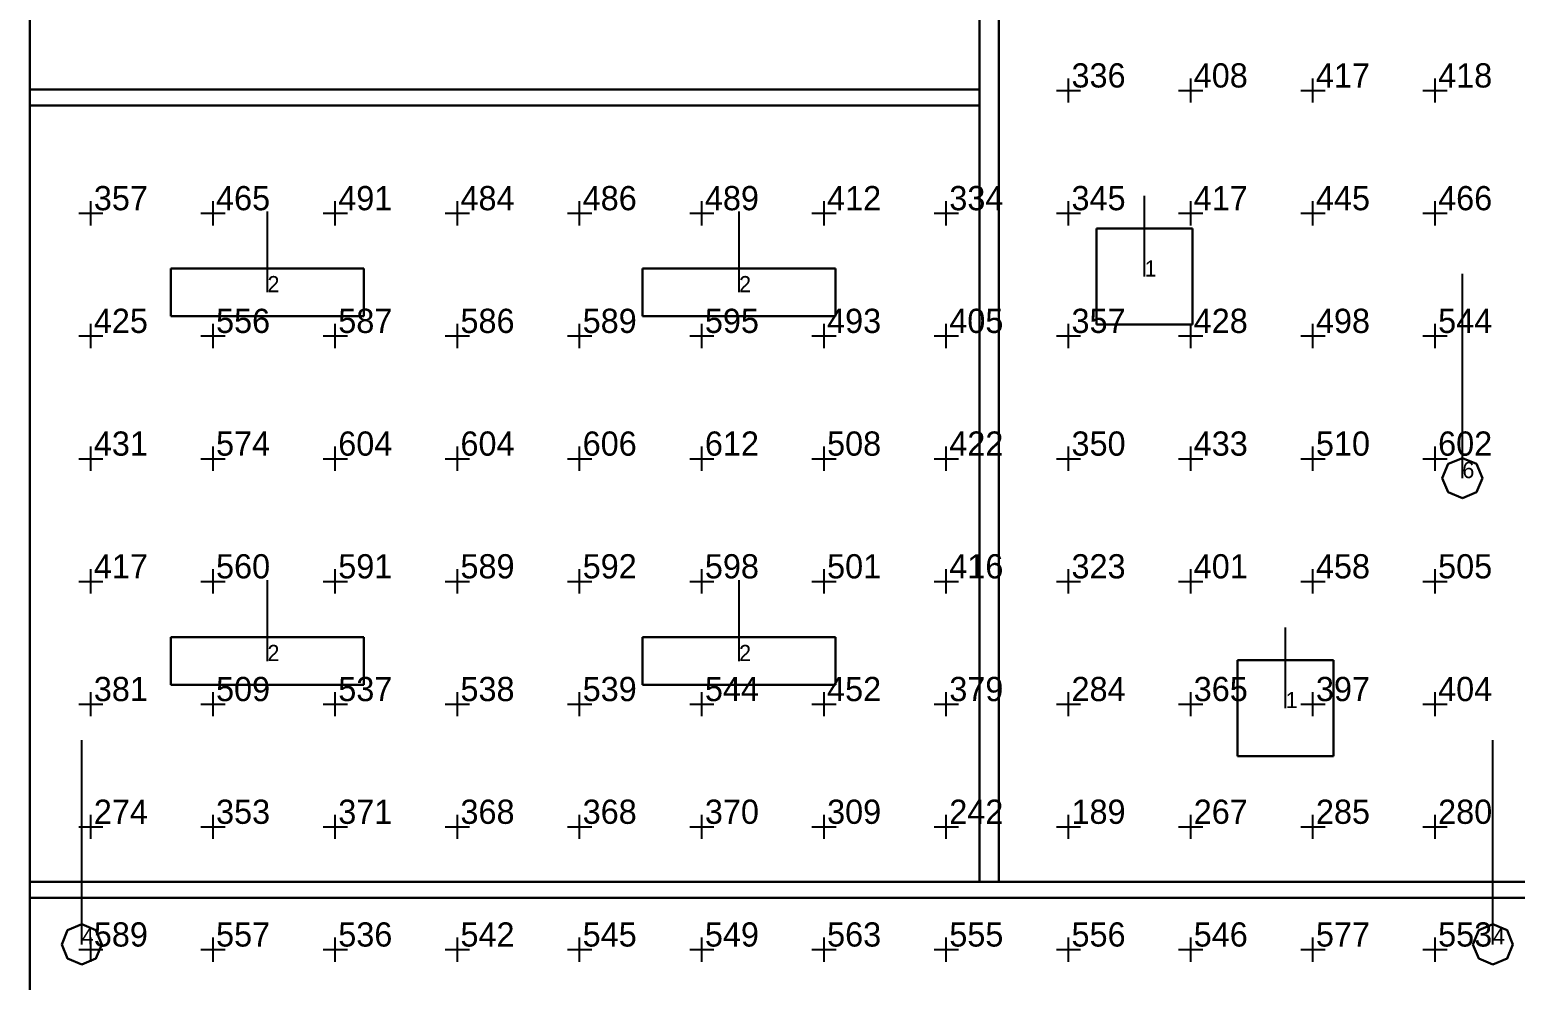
# Model space of a CAD drawing. Extents: x 0 to 48.5, y 0 to 23.7.
# Drawn here: x 0 to 9.2, y 3.99 to 9.88 of the extents above; entities that cross this region are included whole.
import ezdxf

# ---------------------------------------------------------------- set-up
doc = ezdxf.new("R2010")
doc.units = 0
doc.header["$MEASUREMENT"] = 0
for name, color, linetype in [('DLXFURN', 5, 'Continuous'), ('DLXLUM', 2, 'Continuous'), ('DLXLUMEX', 2, 'Continuous'), ('DLXSCENE', 7, 'Continuous'), ('DLXVAL', 3, 'Continuous')]:
    doc.layers.add(name, color=color, linetype=linetype)

# ---------------------------------------------------------------- blocks, each defined once
blk = doc.blocks.new('*U239')
at = {"color": 1}
blk.add_line((0, 0), (0, 1.265), dxfattribs=at)
for p, q in [((-0.0877, 0.0877), (0, 0.124)), ((0, 0.124), (-0.0877, 0.0877)), ((0, 0.124), (-0.0877, 0.0877)), ((-0.0877, 0.0877), (0, 0.124)), ((0, 0.124), (0.0877, 0.0877)), ((0.0877, 0.0877), (0, 0.124)), ((0.0877, 0.0877), (0, 0.124)), ((0, 0.124), (0, 0.124)), ((0, 0.124), (0.0877, 0.0877)), ((0, 0.124), (0, 0.124)), ((-0.124, 0), (-0.0877, 0.0877)), ((-0.0877, 0.0877), (-0.124, 0)), ((-0.0877, 0.0877), (-0.124, 0)), ((-0.124, 0), (-0.0877, 0.0877)), ((-0.0877, -0.0877), (-0.124, 0)), ((-0.124, 0), (-0.0877, -0.0877)), ((-0.124, 0), (-0.124, 0)), ((-0.124, 0), (-0.0877, -0.0877)), ((-0.0877, -0.0877), (-0.124, 0)), ((-0.124, 0), (-0.124, 0)), ((-0.0877, 0.0877), (-0.0877, 0.0877)), ((-0.0877, 0.0877), (-0.0877, 0.0877)), ((0.0877, 0.0877), (0.124, 0)), ((0.124, 0), (0.0877, 0.0877)), ((0.0877, 0.0877), (0.0877, 0.0877)), ((0.124, 0), (0.0877, 0.0877)), ((0.0877, 0.0877), (0.0877, 0.0877)), ((0.0877, 0.0877), (0.124, 0)), ((0.124, 0), (0.0877, -0.0877)), ((0.0877, -0.0877), (0.124, 0)), ((0.0877, -0.0877), (0.124, 0)), ((0.124, 0), (0.0877, -0.0877)), ((0.124, 0), (0.124, 0)), ((0.124, 0), (0.124, 0)), ((0, -0.124), (-0.0877, -0.0877)), ((-0.0877, -0.0877), (0, -0.124)), ((-0.0877, -0.0877), (-0.0877, -0.0877)), ((-0.0877, -0.0877), (0, -0.124)), ((0, -0.124), (-0.0877, -0.0877)), ((-0.0877, -0.0877), (-0.0877, -0.0877)), ((0.0877, -0.0877), (0, -0.124)), ((0, -0.124), (0.0877, -0.0877)), ((0, -0.124), (0.0877, -0.0877)), ((0.0877, -0.0877), (0, -0.124)), ((0.0877, -0.0877), (0.0877, -0.0877)), ((0.0877, -0.0877), (0.0877, -0.0877)), ((0, -0.124), (0, -0.124)), ((0, -0.124), (0, -0.124))]:
    blk.add_line(p, q)
at = {"layer": 'DLXLUMEX', "color": 7}
blk.add_text('4', height=0.1, dxfattribs=at).set_placement((0, 0))
blk = doc.blocks.new('*U241')
at = {"color": 1}
blk.add_line((0, 0), (0, 1.265), dxfattribs=at)
for p, q in [((-0.0877, 0.0877), (0, 0.124)), ((0, 0.124), (-0.0877, 0.0877)), ((0, 0.124), (-0.0877, 0.0877)), ((-0.0877, 0.0877), (0, 0.124)), ((0, 0.124), (0.0877, 0.0877)), ((0.0877, 0.0877), (0, 0.124)), ((0.0877, 0.0877), (0, 0.124)), ((0, 0.124), (0, 0.124)), ((0, 0.124), (0.0877, 0.0877)), ((0, 0.124), (0, 0.124)), ((-0.124, 0), (-0.0877, 0.0877)), ((-0.0877, 0.0877), (-0.124, 0)), ((-0.0877, 0.0877), (-0.124, 0)), ((-0.124, 0), (-0.0877, 0.0877)), ((-0.0877, -0.0877), (-0.124, 0)), ((-0.124, 0), (-0.0877, -0.0877)), ((-0.124, 0), (-0.124, 0)), ((-0.124, 0), (-0.0877, -0.0877)), ((-0.0877, -0.0877), (-0.124, 0)), ((-0.124, 0), (-0.124, 0)), ((-0.0877, 0.0877), (-0.0877, 0.0877)), ((-0.0877, 0.0877), (-0.0877, 0.0877)), ((0.0877, 0.0877), (0.124, 0)), ((0.124, 0), (0.0877, 0.0877)), ((0.0877, 0.0877), (0.0877, 0.0877)), ((0.124, 0), (0.0877, 0.0877)), ((0.0877, 0.0877), (0.0877, 0.0877)), ((0.0877, 0.0877), (0.124, 0)), ((0.124, 0), (0.0877, -0.0877)), ((0.0877, -0.0877), (0.124, 0)), ((0.0877, -0.0877), (0.124, 0)), ((0.124, 0), (0.0877, -0.0877)), ((0.124, 0), (0.124, 0)), ((0.124, 0), (0.124, 0)), ((0, -0.124), (-0.0877, -0.0877)), ((-0.0877, -0.0877), (0, -0.124)), ((-0.0877, -0.0877), (-0.0877, -0.0877)), ((-0.0877, -0.0877), (0, -0.124)), ((0, -0.124), (-0.0877, -0.0877)), ((-0.0877, -0.0877), (-0.0877, -0.0877)), ((0.0877, -0.0877), (0, -0.124)), ((0, -0.124), (0.0877, -0.0877)), ((0, -0.124), (0.0877, -0.0877)), ((0.0877, -0.0877), (0, -0.124)), ((0.0877, -0.0877), (0.0877, -0.0877)), ((0.0877, -0.0877), (0.0877, -0.0877)), ((0, -0.124), (0, -0.124)), ((0, -0.124), (0, -0.124))]:
    blk.add_line(p, q)
at = {"layer": 'DLXLUMEX', "color": 7}
blk.add_text('4', height=0.1, dxfattribs=at).set_placement((0, 0))
blk = doc.blocks.new('*U242')
at = {"color": 1}
blk.add_line((0, 0), (0, 0.5), dxfattribs=at)
for p, q in [((0.5975, 0.1475), (-0.5975, 0.1475)), ((-0.5975, 0.1475), (-0.5975, -0.1475)), ((-0.5975, 0.1475), (-0.5975, -0.1475)), ((-0.5975, -0.1475), (-0.5975, 0.1475)), ((-0.5975, 0.1475), (-0.5975, 0.1475)), ((-0.5975, 0.1475), (-0.5975, 0.1475)), ((-0.5975, 0.1475), (0.5975, 0.1475)), ((0.5975, 0.1475), (-0.5975, 0.1475)), ((-0.5975, -0.1475), (-0.5975, 0.1475)), ((-0.5975, 0.1475), (0.5975, 0.1475)), ((0.5975, -0.1475), (0.5975, 0.1475)), ((0.5975, 0.1475), (0.5975, 0.1475)), ((0.5975, -0.1475), (0.5975, 0.1475)), ((0.5975, 0.1475), (0.5975, 0.1475)), ((0.5975, 0.1475), (0.5975, -0.1475)), ((0.5975, 0.1475), (0.5975, -0.1475)), ((-0.5975, -0.1475), (0.5975, -0.1475)), ((-0.5975, -0.1475), (0.5975, -0.1475)), ((0.5975, -0.1475), (-0.5975, -0.1475)), ((-0.5975, -0.1475), (-0.5975, -0.1475)), ((-0.5975, -0.1475), (-0.5975, -0.1475)), ((0.5975, -0.1475), (-0.5975, -0.1475)), ((0.5975, -0.1475), (0.5975, -0.1475)), ((0.5975, -0.1475), (0.5975, -0.1475))]:
    blk.add_line(p, q)
at = {"layer": 'DLXLUMEX', "color": 7}
blk.add_text('2', height=0.1, dxfattribs=at).set_placement((0, 0))
blk = doc.blocks.new('*U243')
at = {"color": 1}
blk.add_line((0, 0), (0, 0.5), dxfattribs=at)
for p, q in [((0.5975, 0.1475), (-0.5975, 0.1475)), ((-0.5975, 0.1475), (-0.5975, -0.1475)), ((-0.5975, 0.1475), (-0.5975, -0.1475)), ((-0.5975, -0.1475), (-0.5975, 0.1475)), ((-0.5975, 0.1475), (-0.5975, 0.1475)), ((-0.5975, 0.1475), (-0.5975, 0.1475)), ((-0.5975, 0.1475), (0.5975, 0.1475)), ((0.5975, 0.1475), (-0.5975, 0.1475)), ((-0.5975, -0.1475), (-0.5975, 0.1475)), ((-0.5975, 0.1475), (0.5975, 0.1475)), ((0.5975, -0.1475), (0.5975, 0.1475)), ((0.5975, 0.1475), (0.5975, 0.1475)), ((0.5975, -0.1475), (0.5975, 0.1475)), ((0.5975, 0.1475), (0.5975, 0.1475)), ((0.5975, 0.1475), (0.5975, -0.1475)), ((0.5975, 0.1475), (0.5975, -0.1475)), ((-0.5975, -0.1475), (0.5975, -0.1475)), ((-0.5975, -0.1475), (0.5975, -0.1475)), ((0.5975, -0.1475), (-0.5975, -0.1475)), ((-0.5975, -0.1475), (-0.5975, -0.1475)), ((-0.5975, -0.1475), (-0.5975, -0.1475)), ((0.5975, -0.1475), (-0.5975, -0.1475)), ((0.5975, -0.1475), (0.5975, -0.1475)), ((0.5975, -0.1475), (0.5975, -0.1475))]:
    blk.add_line(p, q)
at = {"layer": 'DLXLUMEX', "color": 7}
blk.add_text('2', height=0.1, dxfattribs=at).set_placement((0, 0))
blk = doc.blocks.new('*U244')
at = {"color": 1}
blk.add_line((0, 0), (0, 0.5), dxfattribs=at)
for p, q in [((0.5975, 0.1475), (-0.5975, 0.1475)), ((-0.5975, 0.1475), (-0.5975, -0.1475)), ((-0.5975, 0.1475), (-0.5975, -0.1475)), ((-0.5975, -0.1475), (-0.5975, 0.1475)), ((-0.5975, 0.1475), (-0.5975, 0.1475)), ((0.5975, 0.1475), (-0.5975, 0.1475)), ((-0.5975, 0.1475), (-0.5975, 0.1475)), ((-0.5975, 0.1475), (0.5975, 0.1475)), ((-0.5975, -0.1475), (-0.5975, 0.1475)), ((-0.5975, 0.1475), (0.5975, 0.1475)), ((0.5975, -0.1475), (0.5975, 0.1475)), ((0.5975, 0.1475), (0.5975, 0.1475)), ((0.5975, -0.1475), (0.5975, 0.1475)), ((0.5975, 0.1475), (0.5975, 0.1475)), ((0.5975, 0.1475), (0.5975, -0.1475)), ((0.5975, 0.1475), (0.5975, -0.1475)), ((-0.5975, -0.1475), (0.5975, -0.1475)), ((-0.5975, -0.1475), (0.5975, -0.1475)), ((0.5975, -0.1475), (-0.5975, -0.1475)), ((-0.5975, -0.1475), (-0.5975, -0.1475)), ((-0.5975, -0.1475), (-0.5975, -0.1475)), ((0.5975, -0.1475), (-0.5975, -0.1475)), ((0.5975, -0.1475), (0.5975, -0.1475)), ((0.5975, -0.1475), (0.5975, -0.1475))]:
    blk.add_line(p, q)
at = {"layer": 'DLXLUMEX', "color": 7}
blk.add_text('2', height=0.1, dxfattribs=at).set_placement((0, 0))
blk = doc.blocks.new('*U245')
at = {"color": 1}
blk.add_line((0, 0), (0, 0.5), dxfattribs=at)
for p, q in [((0.5975, 0.1475), (-0.5975, 0.1475)), ((-0.5975, 0.1475), (-0.5975, -0.1475)), ((-0.5975, 0.1475), (-0.5975, -0.1475)), ((-0.5975, -0.1475), (-0.5975, 0.1475)), ((-0.5975, 0.1475), (-0.5975, 0.1475)), ((0.5975, 0.1475), (-0.5975, 0.1475)), ((-0.5975, 0.1475), (-0.5975, 0.1475)), ((-0.5975, 0.1475), (0.5975, 0.1475)), ((-0.5975, -0.1475), (-0.5975, 0.1475)), ((-0.5975, 0.1475), (0.5975, 0.1475)), ((0.5975, -0.1475), (0.5975, 0.1475)), ((0.5975, 0.1475), (0.5975, 0.1475)), ((0.5975, -0.1475), (0.5975, 0.1475)), ((0.5975, 0.1475), (0.5975, 0.1475)), ((0.5975, 0.1475), (0.5975, -0.1475)), ((0.5975, 0.1475), (0.5975, -0.1475)), ((-0.5975, -0.1475), (0.5975, -0.1475)), ((-0.5975, -0.1475), (0.5975, -0.1475)), ((0.5975, -0.1475), (-0.5975, -0.1475)), ((-0.5975, -0.1475), (-0.5975, -0.1475)), ((-0.5975, -0.1475), (-0.5975, -0.1475)), ((0.5975, -0.1475), (-0.5975, -0.1475)), ((0.5975, -0.1475), (0.5975, -0.1475)), ((0.5975, -0.1475), (0.5975, -0.1475))]:
    blk.add_line(p, q)
at = {"layer": 'DLXLUMEX', "color": 7}
blk.add_text('2', height=0.1, dxfattribs=at).set_placement((0, 0))
blk = doc.blocks.new('*U47')
at = {"color": 1}
blk.add_line((0, 0), (0, 0.5), dxfattribs=at)
for p, q in [((0.2975, 0.2975), (-0.2975, 0.2975)), ((-0.2975, 0.2975), (-0.2975, -0.2975)), ((-0.2975, 0.2975), (-0.2975, -0.2975)), ((-0.2975, -0.2975), (-0.2975, 0.2975)), ((-0.2975, 0.2975), (-0.2975, 0.2975)), ((0.2975, 0.2975), (-0.2975, 0.2975)), ((-0.2975, 0.2975), (-0.2975, 0.2975)), ((-0.2975, 0.2975), (0.2975, 0.2975)), ((-0.2975, -0.2975), (-0.2975, 0.2975)), ((-0.2975, 0.2975), (0.2975, 0.2975)), ((0.2975, -0.2975), (0.2975, 0.2975)), ((0.2975, 0.2975), (0.2975, 0.2975)), ((0.2975, -0.2975), (0.2975, 0.2975)), ((0.2975, 0.2975), (0.2975, 0.2975)), ((0.2975, 0.2975), (0.2975, -0.2975)), ((0.2975, 0.2975), (0.2975, -0.2975)), ((-0.2975, -0.2975), (0.2975, -0.2975)), ((-0.2975, -0.2975), (0.2975, -0.2975)), ((0.2975, -0.2975), (-0.2975, -0.2975)), ((-0.2975, -0.2975), (-0.2975, -0.2975)), ((-0.2975, -0.2975), (-0.2975, -0.2975)), ((0.2975, -0.2975), (-0.2975, -0.2975)), ((0.2975, -0.2975), (0.2975, -0.2975)), ((0.2975, -0.2975), (0.2975, -0.2975))]:
    blk.add_line(p, q)
at = {"layer": 'DLXLUMEX', "color": 7}
blk.add_text('1', height=0.1, dxfattribs=at).set_placement((0, 0))
blk = doc.blocks.new('*U60')
at = {"color": 1}
blk.add_line((0, 0), (0, 0.5), dxfattribs=at)
for p, q in [((0.2975, 0.2975), (-0.2975, 0.2975)), ((-0.2975, 0.2975), (-0.2975, -0.2975)), ((-0.2975, 0.2975), (-0.2975, -0.2975)), ((-0.2975, -0.2975), (-0.2975, 0.2975)), ((-0.2975, 0.2975), (-0.2975, 0.2975)), ((-0.2975, 0.2975), (-0.2975, 0.2975)), ((-0.2975, 0.2975), (0.2975, 0.2975)), ((0.2975, 0.2975), (-0.2975, 0.2975)), ((-0.2975, -0.2975), (-0.2975, 0.2975)), ((-0.2975, 0.2975), (0.2975, 0.2975)), ((0.2975, -0.2975), (0.2975, 0.2975)), ((0.2975, 0.2975), (0.2975, 0.2975)), ((0.2975, -0.2975), (0.2975, 0.2975)), ((0.2975, 0.2975), (0.2975, 0.2975)), ((0.2975, 0.2975), (0.2975, -0.2975)), ((0.2975, 0.2975), (0.2975, -0.2975)), ((-0.2975, -0.2975), (0.2975, -0.2975)), ((-0.2975, -0.2975), (0.2975, -0.2975)), ((0.2975, -0.2975), (-0.2975, -0.2975)), ((-0.2975, -0.2975), (-0.2975, -0.2975)), ((-0.2975, -0.2975), (-0.2975, -0.2975)), ((0.2975, -0.2975), (-0.2975, -0.2975)), ((0.2975, -0.2975), (0.2975, -0.2975)), ((0.2975, -0.2975), (0.2975, -0.2975))]:
    blk.add_line(p, q)
at = {"layer": 'DLXLUMEX', "color": 7}
blk.add_text('1', height=0.1, dxfattribs=at).set_placement((0, 0))
blk = doc.blocks.new('*U81')
at = {"color": 1}
blk.add_line((0, 0), (0, 1.265), dxfattribs=at)
for p, q in [((-0.0877, 0.0877), (0, 0.124)), ((0, 0.124), (-0.0877, 0.0877)), ((0, 0.124), (-0.0877, 0.0877)), ((-0.0877, 0.0877), (0, 0.124)), ((0, 0.124), (0.0877, 0.0877)), ((0.0877, 0.0877), (0, 0.124)), ((0.0877, 0.0877), (0, 0.124)), ((0, 0.124), (0, 0.124)), ((0, 0.124), (0.0877, 0.0877)), ((0, 0.124), (0, 0.124)), ((-0.124, 0), (-0.0877, 0.0877)), ((-0.0877, 0.0877), (-0.124, 0)), ((-0.0877, 0.0877), (-0.124, 0)), ((-0.124, 0), (-0.0877, 0.0877)), ((-0.0877, -0.0877), (-0.124, 0)), ((-0.124, 0), (-0.0877, -0.0877)), ((-0.124, 0), (-0.124, 0)), ((-0.124, 0), (-0.0877, -0.0877)), ((-0.0877, -0.0877), (-0.124, 0)), ((-0.124, 0), (-0.124, 0)), ((-0.0877, 0.0877), (-0.0877, 0.0877)), ((-0.0877, 0.0877), (-0.0877, 0.0877)), ((0.0877, 0.0877), (0.124, 0)), ((0.124, 0), (0.0877, 0.0877)), ((0.0877, 0.0877), (0.0877, 0.0877)), ((0.124, 0), (0.0877, 0.0877)), ((0.0877, 0.0877), (0.0877, 0.0877)), ((0.0877, 0.0877), (0.124, 0)), ((0.124, 0), (0.0877, -0.0877)), ((0.0877, -0.0877), (0.124, 0)), ((0.0877, -0.0877), (0.124, 0)), ((0.124, 0), (0.0877, -0.0877)), ((0.124, 0), (0.124, 0)), ((0.124, 0), (0.124, 0)), ((0, -0.124), (-0.0877, -0.0877)), ((-0.0877, -0.0877), (0, -0.124)), ((-0.0877, -0.0877), (-0.0877, -0.0877)), ((-0.0877, -0.0877), (0, -0.124)), ((0, -0.124), (-0.0877, -0.0877)), ((-0.0877, -0.0877), (-0.0877, -0.0877)), ((0.0877, -0.0877), (0, -0.124)), ((0, -0.124), (0.0877, -0.0877)), ((0, -0.124), (0.0877, -0.0877)), ((0.0877, -0.0877), (0, -0.124)), ((0.0877, -0.0877), (0.0877, -0.0877)), ((0.0877, -0.0877), (0.0877, -0.0877)), ((0, -0.124), (0, -0.124)), ((0, -0.124), (0, -0.124))]:
    blk.add_line(p, q)
at = {"layer": 'DLXLUMEX', "color": 7}
blk.add_text('6', height=0.1, dxfattribs=at).set_placement((0, 0))
blk = doc.blocks.new('*U105')
for p, q in [((0.2, 4.6), (-9.2757, 4.6)), ((-9.2757, 4.6), (-9.2757, 4.6)), ((-9.2757, 4.6), (0.2, 4.6)), ((-9.2757, 4.5), (0.1005, 4.5)), ((0.1005, 4.5), (-9.2757, 4.5)), ((-9.2757, 4.5), (-9.2757, 4.5))]:
    blk.add_line(p, q)
blk = doc.blocks.new('*U108')
for p, q in [((0.2, 5.5951), (0.0786, 5.7049)), ((0.0786, 5.7049), (0.0786, 5.7049)), ((0.0786, 5.7049), (0.2, 5.5951)), ((0.0786, 5.7049), (0.0786, -3.6)), ((0.0786, -3.6), (0.0786, 5.7049)), ((0.0786, 5.7049), (0.0786, 5.7049)), ((0.2, -3.6), (0.2, 5.5951)), ((0.2, 5.5951), (0.2, 5.5951)), ((0.2, 5.5951), (0.2, -3.6)), ((0.2, 5.5951), (0.2, 5.5951)), ((0.0786, -3.6), (0.2, -3.6)), ((0.2, -3.6), (0.0786, -3.6)), ((0.0786, -3.6), (0.0786, -3.6)), ((0.0786, -3.6), (0.0786, -3.6)), ((0.2, -3.6), (0.2, -3.6)), ((0.2, -3.6), (0.2, -3.6))]:
    blk.add_line(p, q)
blk = doc.blocks.new('*U142')
for p, q in [((2.7786, 0.3), (-3.1, 0.3)), ((-3.1, 0.3), (-3.1, 0.3)), ((-3.1, 0.3), (2.7786, 0.3)), ((2.7786, 0.2), (2.7786, 0.3)), ((2.7786, 0.3), (2.7786, 0.3)), ((2.7786, 0.3), (2.7786, 0.2)), ((2.7786, 0.3), (2.7786, 0.3)), ((2.7786, 0.2), (-3.1, 0.2)), ((-3.1, 0.2), (-3.1, 0.2)), ((-3.1, 0.2), (2.7786, 0.2)), ((2.7786, 0.2), (2.7786, 0.2)), ((2.7786, 0.2), (2.7786, 0.2))]:
    blk.add_line(p, q)
blk = doc.blocks.new('*U146')
for p, q in [((0, 22.8), (0, 0)), ((0, 0), (0, 22.8))]:
    blk.add_line(p, q)
blk = doc.blocks.new('*U147')
blk.add_line((0, 0), (0, 22.8))
blk = doc.blocks.new('*U148')
blk.add_line((0, 22.8), (0, 0))
blk = doc.blocks.new('*U159')
for p, q in [((0, 5.8), (0, 8)), ((0, 8), (0, 8)), ((0, 8), (0, 5.8)), ((0, 5.8), (0, 5.8))]:
    blk.add_line(p, q)
blk = doc.blocks.new('*U162')
for p, q in [((6.4304, 9.425, 0.7), (6.4304, 9.575, 0.7)), ((7.187, 9.425, 0.7), (7.187, 9.575, 0.7)), ((7.9435, 9.425, 0.7), (7.9435, 9.575, 0.7)), ((8.7, 9.425, 0.7), (8.7, 9.575, 0.7)), ((6.3554, 9.5, 0.7), (6.5054, 9.5, 0.7)), ((7.112, 9.5, 0.7), (7.262, 9.5, 0.7)), ((7.8685, 9.5, 0.7), (8.0185, 9.5, 0.7)), ((8.625, 9.5, 0.7), (8.775, 9.5, 0.7)), ((0.3033, 8.74, 0.7), (0.4533, 8.74, 0.7)), ((0.3783, 8.665, 0.7), (0.3783, 8.815, 0.7)), ((1.0598, 8.74, 0.7), (1.2098, 8.74, 0.7)), ((1.1348, 8.665, 0.7), (1.1348, 8.815, 0.7)), ((1.8163, 8.74, 0.7), (1.9663, 8.74, 0.7)), ((1.8913, 8.665, 0.7), (1.8913, 8.815, 0.7)), ((2.5728, 8.74, 0.7), (2.7228, 8.74, 0.7)), ((2.6478, 8.665, 0.7), (2.6478, 8.815, 0.7)), ((3.3293, 8.74, 0.7), (3.4793, 8.74, 0.7)), ((3.4043, 8.665, 0.7), (3.4043, 8.815, 0.7)), ((4.0859, 8.74, 0.7), (4.2359, 8.74, 0.7)), ((4.1609, 8.665, 0.7), (4.1609, 8.815, 0.7)), ((4.8424, 8.74, 0.7), (4.9924, 8.74, 0.7)), ((4.9174, 8.665, 0.7), (4.9174, 8.815, 0.7)), ((5.5989, 8.74, 0.7), (5.7489, 8.74, 0.7)), ((5.6739, 8.665, 0.7), (5.6739, 8.815, 0.7)), ((6.3554, 8.74, 0.7), (6.5054, 8.74, 0.7)), ((6.4304, 8.665, 0.7), (6.4304, 8.815, 0.7)), ((7.112, 8.74, 0.7), (7.262, 8.74, 0.7)), ((7.187, 8.665, 0.7), (7.187, 8.815, 0.7)), ((7.8685, 8.74, 0.7), (8.0185, 8.74, 0.7)), ((7.9435, 8.665, 0.7), (7.9435, 8.815, 0.7)), ((8.625, 8.74, 0.7), (8.775, 8.74, 0.7)), ((8.7, 8.665, 0.7), (8.7, 8.815, 0.7)), ((0.3783, 7.905, 0.7), (0.3783, 8.055, 0.7)), ((1.1348, 7.905, 0.7), (1.1348, 8.055, 0.7)), ((1.8913, 7.905, 0.7), (1.8913, 8.055, 0.7)), ((2.6478, 7.905, 0.7), (2.6478, 8.055, 0.7)), ((3.4043, 7.905, 0.7), (3.4043, 8.055, 0.7)), ((4.1609, 7.905, 0.7), (4.1609, 8.055, 0.7)), ((4.9174, 7.905, 0.7), (4.9174, 8.055, 0.7)), ((5.6739, 7.905, 0.7), (5.6739, 8.055, 0.7)), ((6.4304, 7.905, 0.7), (6.4304, 8.055, 0.7)), ((7.187, 7.905, 0.7), (7.187, 8.055, 0.7)), ((7.9435, 7.905, 0.7), (7.9435, 8.055, 0.7)), ((8.7, 7.905, 0.7), (8.7, 8.055, 0.7)), ((0.3033, 7.98, 0.7), (0.4533, 7.98, 0.7)), ((1.0598, 7.98, 0.7), (1.2098, 7.98, 0.7)), ((1.8163, 7.98, 0.7), (1.9663, 7.98, 0.7)), ((2.5728, 7.98, 0.7), (2.7228, 7.98, 0.7)), ((3.3293, 7.98, 0.7), (3.4793, 7.98, 0.7)), ((4.0859, 7.98, 0.7), (4.2359, 7.98, 0.7)), ((4.8424, 7.98, 0.7), (4.9924, 7.98, 0.7)), ((5.5989, 7.98, 0.7), (5.7489, 7.98, 0.7)), ((6.3554, 7.98, 0.7), (6.5054, 7.98, 0.7)), ((7.112, 7.98, 0.7), (7.262, 7.98, 0.7)), ((7.8685, 7.98, 0.7), (8.0185, 7.98, 0.7)), ((8.625, 7.98, 0.7), (8.775, 7.98, 0.7)), ((0.3783, 7.145, 0.7), (0.3783, 7.295, 0.7)), ((1.1348, 7.145, 0.7), (1.1348, 7.295, 0.7)), ((1.8913, 7.145, 0.7), (1.8913, 7.295, 0.7)), ((2.6478, 7.145, 0.7), (2.6478, 7.295, 0.7)), ((3.4043, 7.145, 0.7), (3.4043, 7.295, 0.7)), ((4.1609, 7.145, 0.7), (4.1609, 7.295, 0.7)), ((4.9174, 7.145, 0.7), (4.9174, 7.295, 0.7)), ((5.6739, 7.145, 0.7), (5.6739, 7.295, 0.7)), ((6.4304, 7.145, 0.7), (6.4304, 7.295, 0.7)), ((7.187, 7.145, 0.7), (7.187, 7.295, 0.7)), ((7.9435, 7.145, 0.7), (7.9435, 7.295, 0.7)), ((8.7, 7.145, 0.7), (8.7, 7.295, 0.7)), ((0.3033, 7.22, 0.7), (0.4533, 7.22, 0.7)), ((1.0598, 7.22, 0.7), (1.2098, 7.22, 0.7)), ((1.8163, 7.22, 0.7), (1.9663, 7.22, 0.7)), ((2.5728, 7.22, 0.7), (2.7228, 7.22, 0.7)), ((3.3293, 7.22, 0.7), (3.4793, 7.22, 0.7)), ((4.0859, 7.22, 0.7), (4.2359, 7.22, 0.7)), ((4.8424, 7.22, 0.7), (4.9924, 7.22, 0.7)), ((5.5989, 7.22, 0.7), (5.7489, 7.22, 0.7)), ((6.3554, 7.22, 0.7), (6.5054, 7.22, 0.7)), ((7.112, 7.22, 0.7), (7.262, 7.22, 0.7)), ((7.8685, 7.22, 0.7), (8.0185, 7.22, 0.7)), ((8.625, 7.22, 0.7), (8.775, 7.22, 0.7)), ((0.3783, 6.385, 0.7), (0.3783, 6.535, 0.7)), ((1.1348, 6.385, 0.7), (1.1348, 6.535, 0.7)), ((1.8913, 6.385, 0.7), (1.8913, 6.535, 0.7)), ((2.6478, 6.385, 0.7), (2.6478, 6.535, 0.7)), ((3.4043, 6.385, 0.7), (3.4043, 6.535, 0.7)), ((4.1609, 6.385, 0.7), (4.1609, 6.535, 0.7)), ((4.9174, 6.385, 0.7), (4.9174, 6.535, 0.7)), ((5.6739, 6.385, 0.7), (5.6739, 6.535, 0.7)), ((6.4304, 6.385, 0.7), (6.4304, 6.535, 0.7)), ((7.187, 6.385, 0.7), (7.187, 6.535, 0.7)), ((7.9435, 6.385, 0.7), (7.9435, 6.535, 0.7)), ((8.7, 6.385, 0.7), (8.7, 6.535, 0.7)), ((0.3033, 6.46, 0.7), (0.4533, 6.46, 0.7)), ((1.0598, 6.46, 0.7), (1.2098, 6.46, 0.7)), ((1.8163, 6.46, 0.7), (1.9663, 6.46, 0.7)), ((2.5728, 6.46, 0.7), (2.7228, 6.46, 0.7)), ((3.3293, 6.46, 0.7), (3.4793, 6.46, 0.7)), ((4.0859, 6.46, 0.7), (4.2359, 6.46, 0.7)), ((4.8424, 6.46, 0.7), (4.9924, 6.46, 0.7)), ((5.5989, 6.46, 0.7), (5.7489, 6.46, 0.7)), ((6.3554, 6.46, 0.7), (6.5054, 6.46, 0.7)), ((7.112, 6.46, 0.7), (7.262, 6.46, 0.7)), ((7.8685, 6.46, 0.7), (8.0185, 6.46, 0.7)), ((8.625, 6.46, 0.7), (8.775, 6.46, 0.7)), ((0.3783, 5.625, 0.7), (0.3783, 5.775, 0.7)), ((1.1348, 5.625, 0.7), (1.1348, 5.775, 0.7)), ((1.8913, 5.625, 0.7), (1.8913, 5.775, 0.7)), ((2.6478, 5.625, 0.7), (2.6478, 5.775, 0.7)), ((3.4043, 5.625, 0.7), (3.4043, 5.775, 0.7)), ((4.1609, 5.625, 0.7), (4.1609, 5.775, 0.7)), ((4.9174, 5.625, 0.7), (4.9174, 5.775, 0.7)), ((5.6739, 5.625, 0.7), (5.6739, 5.775, 0.7)), ((6.4304, 5.625, 0.7), (6.4304, 5.775, 0.7)), ((7.187, 5.625, 0.7), (7.187, 5.775, 0.7)), ((7.9435, 5.625, 0.7), (7.9435, 5.775, 0.7)), ((8.7, 5.625, 0.7), (8.7, 5.775, 0.7)), ((0.3033, 5.7, 0.7), (0.4533, 5.7, 0.7)), ((1.0598, 5.7, 0.7), (1.2098, 5.7, 0.7)), ((1.8163, 5.7, 0.7), (1.9663, 5.7, 0.7)), ((2.5728, 5.7, 0.7), (2.7228, 5.7, 0.7)), ((3.3293, 5.7, 0.7), (3.4793, 5.7, 0.7)), ((4.0859, 5.7, 0.7), (4.2359, 5.7, 0.7)), ((4.8424, 5.7, 0.7), (4.9924, 5.7, 0.7)), ((5.5989, 5.7, 0.7), (5.7489, 5.7, 0.7)), ((6.3554, 5.7, 0.7), (6.5054, 5.7, 0.7)), ((7.112, 5.7, 0.7), (7.262, 5.7, 0.7)), ((7.8685, 5.7, 0.7), (8.0185, 5.7, 0.7)), ((8.625, 5.7, 0.7), (8.775, 5.7, 0.7)), ((0.3783, 4.865, 0.7), (0.3783, 5.015, 0.7)), ((1.1348, 4.865, 0.7), (1.1348, 5.015, 0.7)), ((1.8913, 4.865, 0.7), (1.8913, 5.015, 0.7)), ((2.6478, 4.865, 0.7), (2.6478, 5.015, 0.7)), ((3.4043, 4.865, 0.7), (3.4043, 5.015, 0.7)), ((4.1609, 4.865, 0.7), (4.1609, 5.015, 0.7)), ((4.9174, 4.865, 0.7), (4.9174, 5.015, 0.7)), ((5.6739, 4.865, 0.7), (5.6739, 5.015, 0.7)), ((6.4304, 4.865, 0.7), (6.4304, 5.015, 0.7)), ((7.187, 4.865, 0.7), (7.187, 5.015, 0.7)), ((7.9435, 4.865, 0.7), (7.9435, 5.015, 0.7)), ((8.7, 4.865, 0.7), (8.7, 5.015, 0.7)), ((0.3033, 4.94, 0.7), (0.4533, 4.94, 0.7)), ((1.0598, 4.94, 0.7), (1.2098, 4.94, 0.7)), ((1.8163, 4.94, 0.7), (1.9663, 4.94, 0.7)), ((2.5728, 4.94, 0.7), (2.7228, 4.94, 0.7)), ((3.3293, 4.94, 0.7), (3.4793, 4.94, 0.7)), ((4.0859, 4.94, 0.7), (4.2359, 4.94, 0.7)), ((4.8424, 4.94, 0.7), (4.9924, 4.94, 0.7)), ((5.5989, 4.94, 0.7), (5.7489, 4.94, 0.7)), ((6.3554, 4.94, 0.7), (6.5054, 4.94, 0.7)), ((7.112, 4.94, 0.7), (7.262, 4.94, 0.7)), ((7.8685, 4.94, 0.7), (8.0185, 4.94, 0.7)), ((8.625, 4.94, 0.7), (8.775, 4.94, 0.7)), ((0.3783, 4.105, 0.7), (0.3783, 4.255, 0.7)), ((1.1348, 4.105, 0.7), (1.1348, 4.255, 0.7)), ((1.8913, 4.105, 0.7), (1.8913, 4.255, 0.7)), ((2.6478, 4.105, 0.7), (2.6478, 4.255, 0.7)), ((3.4043, 4.105, 0.7), (3.4043, 4.255, 0.7)), ((4.1609, 4.105, 0.7), (4.1609, 4.255, 0.7)), ((4.9174, 4.105, 0.7), (4.9174, 4.255, 0.7)), ((5.6739, 4.105, 0.7), (5.6739, 4.255, 0.7)), ((6.4304, 4.105, 0.7), (6.4304, 4.255, 0.7)), ((7.187, 4.105, 0.7), (7.187, 4.255, 0.7)), ((7.9435, 4.105, 0.7), (7.9435, 4.255, 0.7)), ((8.7, 4.105, 0.7), (8.7, 4.255, 0.7)), ((0.3033, 4.18, 0.7), (0.4533, 4.18, 0.7)), ((1.0598, 4.18, 0.7), (1.2098, 4.18, 0.7)), ((1.8163, 4.18, 0.7), (1.9663, 4.18, 0.7)), ((2.5728, 4.18, 0.7), (2.7228, 4.18, 0.7)), ((3.3293, 4.18, 0.7), (3.4793, 4.18, 0.7)), ((4.0859, 4.18, 0.7), (4.2359, 4.18, 0.7)), ((4.8424, 4.18, 0.7), (4.9924, 4.18, 0.7)), ((5.5989, 4.18, 0.7), (5.7489, 4.18, 0.7)), ((6.3554, 4.18, 0.7), (6.5054, 4.18, 0.7)), ((7.112, 4.18, 0.7), (7.262, 4.18, 0.7)), ((7.8685, 4.18, 0.7), (8.0185, 4.18, 0.7)), ((8.625, 4.18, 0.7), (8.775, 4.18, 0.7))]:
    blk.add_line(p, q)
at = {"layer": 'DLXVAL'}
for s, p in [('336', (6.4492, 9.5187, 0.7)), ('408', (7.2057, 9.5187, 0.7)), ('417', (7.9622, 9.5187, 0.7)), ('418', (8.7187, 9.5187, 0.7)), ('357', (0.397, 8.7587, 0.7)), ('465', (1.1535, 8.7587, 0.7)), ('491', (1.9101, 8.7587, 0.7)), ('484', (2.6666, 8.7587, 0.7)), ('486', (3.4231, 8.7587, 0.7)), ('489', (4.1796, 8.7587, 0.7)), ('412', (4.9361, 8.7587, 0.7)), ('334', (5.6927, 8.7587, 0.7)), ('345', (6.4492, 8.7587, 0.7)), ('417', (7.2057, 8.7587, 0.7)), ('445', (7.9622, 8.7587, 0.7)), ('466', (8.7187, 8.7587, 0.7)), ('425', (0.397, 7.9987, 0.7)), ('556', (1.1535, 7.9987, 0.7)), ('587', (1.9101, 7.9987, 0.7)), ('586', (2.6666, 7.9987, 0.7)), ('589', (3.4231, 7.9987, 0.7)), ('595', (4.1796, 7.9987, 0.7)), ('493', (4.9361, 7.9987, 0.7)), ('405', (5.6927, 7.9987, 0.7)), ('357', (6.4492, 7.9987, 0.7)), ('428', (7.2057, 7.9987, 0.7)), ('498', (7.9622, 7.9987, 0.7)), ('544', (8.7187, 7.9987, 0.7)), ('431', (0.397, 7.2387, 0.7)), ('574', (1.1535, 7.2387, 0.7)), ('604', (1.9101, 7.2387, 0.7)), ('604', (2.6666, 7.2387, 0.7)), ('606', (3.4231, 7.2387, 0.7)), ('612', (4.1796, 7.2387, 0.7)), ('508', (4.9361, 7.2387, 0.7)), ('422', (5.6927, 7.2387, 0.7)), ('350', (6.4492, 7.2387, 0.7)), ('433', (7.2057, 7.2387, 0.7)), ('510', (7.9622, 7.2387, 0.7)), ('602', (8.7187, 7.2387, 0.7)), ('417', (0.397, 6.4787, 0.7)), ('560', (1.1535, 6.4787, 0.7)), ('591', (1.9101, 6.4787, 0.7)), ('589', (2.6666, 6.4787, 0.7)), ('592', (3.4231, 6.4787, 0.7)), ('598', (4.1796, 6.4787, 0.7)), ('501', (4.9361, 6.4787, 0.7)), ('416', (5.6927, 6.4787, 0.7)), ('323', (6.4492, 6.4787, 0.7)), ('401', (7.2057, 6.4787, 0.7)), ('458', (7.9622, 6.4787, 0.7)), ('505', (8.7187, 6.4787, 0.7)), ('381', (0.397, 5.7187, 0.7)), ('509', (1.1535, 5.7187, 0.7)), ('537', (1.9101, 5.7187, 0.7)), ('538', (2.6666, 5.7187, 0.7)), ('539', (3.4231, 5.7187, 0.7)), ('544', (4.1796, 5.7187, 0.7)), ('452', (4.9361, 5.7187, 0.7)), ('379', (5.6927, 5.7187, 0.7)), ('284', (6.4492, 5.7187, 0.7)), ('365', (7.2057, 5.7187, 0.7)), ('397', (7.9622, 5.7187, 0.7)), ('404', (8.7187, 5.7187, 0.7)), ('274', (0.397, 4.9587, 0.7)), ('353', (1.1535, 4.9587, 0.7)), ('371', (1.9101, 4.9587, 0.7)), ('368', (2.6666, 4.9587, 0.7)), ('368', (3.4231, 4.9587, 0.7)), ('370', (4.1796, 4.9587, 0.7)), ('309', (4.9361, 4.9587, 0.7)), ('242', (5.6927, 4.9587, 0.7)), ('189', (6.4492, 4.9587, 0.7)), ('267', (7.2057, 4.9587, 0.7)), ('285', (7.9622, 4.9587, 0.7)), ('280', (8.7187, 4.9587, 0.7)), ('589', (0.397, 4.1987, 0.7)), ('557', (1.1535, 4.1987, 0.7)), ('536', (1.9101, 4.1987, 0.7)), ('542', (2.6666, 4.1987, 0.7)), ('545', (3.4231, 4.1987, 0.7)), ('549', (4.1796, 4.1987, 0.7)), ('563', (4.9361, 4.1987, 0.7)), ('555', (5.6927, 4.1987, 0.7)), ('556', (6.4492, 4.1987, 0.7)), ('546', (7.2057, 4.1987, 0.7)), ('577', (7.9622, 4.1987, 0.7)), ('553', (8.7187, 4.1987, 0.7))]:
    blk.add_text(s, height=0.15, dxfattribs=at).set_placement(p)

msp = doc.modelspace()

# ---------------------------------------------------------------- block references
at = {"layer": 'DLXFURN'}
for name, p in [('*U108', (5.8, 8.2)), ('*U142', (3.1, 9.2073)), ('*U105', (9.2757, 0))]:
    msp.add_blockref(name, p, dxfattribs=at)
at = {"layer": 'DLXLUM'}
for name, p in [('*U47', (6.9012, 8.348)), ('*U243', (1.4717, 8.2512)), ('*U245', (4.3913, 8.2512)), ('*U81', (8.8687, 7.1)), ('*U242', (1.4717, 5.9669)), ('*U244', (4.3913, 5.9669)), ('*U60', (7.7742, 5.6753)), ('*U239', (0.3221, 4.2125)), ('*U241', (9.0577, 4.2125))]:
    msp.add_blockref(name, p, dxfattribs=at)
at = {"layer": 'DLXSCENE'}
for name in ['*U146', '*U147', '*U148', '*U159']:
    msp.add_blockref(name, (0, 0), dxfattribs=at)
at = {"layer": 'DLXVAL'}
msp.add_blockref('*U162', (0, 0), dxfattribs=at)

doc.saveas('drawing.dxf')
